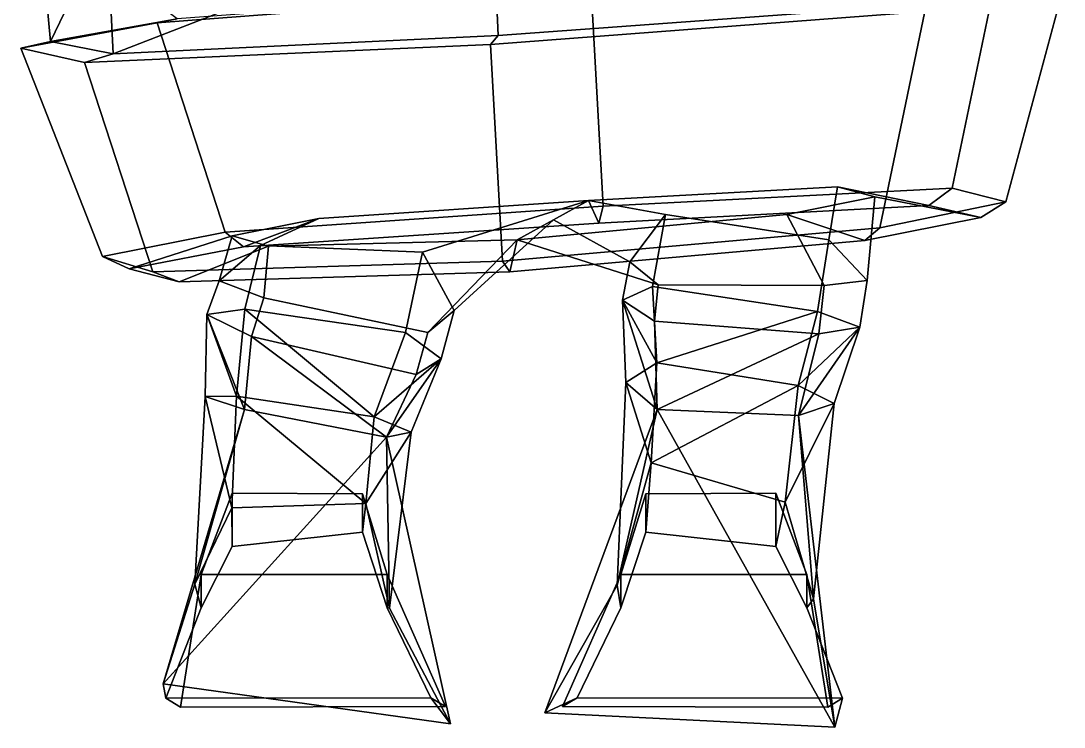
# Model space of a CAD drawing. Extents: x -219 to 163, y -158 to 372.
# Drawn here: x -124.3 to 140, y -158.1 to 20.8 of the extents above; entities that cross this region are included whole.
import ezdxf

# ---------------------------------------------------------------- set-up
doc = ezdxf.new("R2010")
doc.units = 0

msp = doc.modelspace()

# ---------------------------------------------------------------- linework, layer by layer
for points in [[(-84.700745, 21.297012, 85.475533), (-119.72776, 47.638306, 14.730476), (-116.799866, 15.51265, 13.347632)], [(-116.799866, 15.51265, 13.347632), (-119.72776, 47.638306, 14.730476), (-102.509064, 45.185577, -56.043049)], [(-100.933716, 12.422821, -68.215988), (-102.509064, 45.185577, -56.043049), (-4.863905, 49.689682, -101.241409)], [(-100.933716, 12.422821, -68.215988), (-4.863905, 49.689682, -101.241409), (-3.391503, 17.077103, -109.211678)], [(99.803864, 24.592072, -90.120636), (-3.391503, 17.077103, -109.211678), (-4.863905, 49.689682, -101.241409)], [(-116.799866, 15.51265, 13.347632), (-102.509064, 45.185577, -56.043049), (-100.933716, 12.422821, -68.215988)], [(23.19178, -26.126213, 113.745277), (111.646019, -21.58165, 69.880791), (123.038879, 33.144897, 71.217117), (20.190773, 28.692307, 116.698318)], [(123.038879, 33.144897, 71.217117), (111.646019, -21.58165, 69.880791), (125.226135, -25.026505, -15.698085), (139.97319, 29.903381, -14.727772)], [(20.190773, 28.692307, 116.698318), (18.830523, 29.166016, 104.495964), (-84.700745, 21.297012, 85.475533), (-89.806427, 20.241638, 94.442978)], [(125.226135, -25.026505, -15.698085), (93.302765, -31.609474, -103.790619), (104.695625, 23.117065, -102.454292), (139.97319, 29.903381, -14.727772)], [(23.19178, -26.126213, 113.745277), (20.190773, 28.692307, 116.698318), (-89.806427, 20.241638, 94.442978), (-72.516808, -32.746094, 89.976791)], [(104.695625, 23.117065, -102.454292), (-5.296645, 14.760117, -124.706665), (-3.391503, 17.077103, -109.211678), (99.803864, 24.592072, -90.120636)], [(-124.303055, 13.882248, 14.11027), (-89.806427, 20.241638, 94.442978), (-84.700745, 21.297012, 85.475533), (-116.799866, 15.51265, 13.347632)], [(93.302765, -31.609474, -103.790619), (-2.305342, -40.064896, -127.65799), (-5.296645, 14.760117, -124.706665), (104.695625, 23.117065, -102.454292)], [(-89.806427, 20.241638, 94.442978), (-124.303055, 13.882248, 14.11027), (-103.659241, -38.902145, 9.278075), (-72.516808, -32.746094, 89.976791)], [(-108.149681, 10.213806, -79.228439), (-100.933716, 12.422821, -68.215988), (-3.391503, 17.077103, -109.211678), (-5.296645, 14.760117, -124.706665)], [(-108.149681, 10.213806, -79.228439), (-124.303055, 13.882248, 14.11027), (-116.799866, 15.51265, 13.347632), (-100.933716, 12.422821, -68.215988)], [(-103.659241, -38.902145, 9.278075), (-124.303055, 13.882248, 14.11027), (-108.149681, 10.213806, -79.228439), (-90.860062, -42.773918, -83.694618)], [(-90.860062, -42.773918, -83.694618), (-108.149681, 10.213806, -79.228439), (-5.296645, 14.760117, -124.706665), (-2.305342, -40.064896, -127.65799)], [(19.493608, -24.739365, 80.625137), (38.989929, -28.285286, 53.06255), (80.377182, -34.683411, 30.451792), (82.537666, -21.273804, 49.194675)], [(22.092512, -30.419754, 101.28611), (19.493608, -24.739365, 80.625137), (82.537666, -21.273804, 49.194675), (105.692314, -25.938118, 61.893818)], [(23.19178, -26.126213, 113.745277), (22.092512, -30.419754, 101.28611), (105.692314, -25.938118, 61.893818), (111.646019, -21.58165, 69.880791)], [(92.02066, -23.747978, -11.917548), (90.07402, -44.974503, -9.393007), (79.187256, -46.260376, -51.865067), (69.71067, -28.286018, -72.24958)], [(118.840424, -28.979469, -15.171494), (92.02066, -23.747978, -11.917548), (69.71067, -28.286018, -72.24958), (89.459343, -34.812302, -91.797699)], [(82.537666, -21.273804, 49.194675), (80.377182, -34.683411, 30.451792), (90.07402, -44.974503, -9.393007), (92.02066, -23.747978, -11.917548)], [(105.692314, -25.938118, 61.893818), (82.537666, -21.273804, 49.194675), (92.02066, -23.747978, -11.917548), (118.840424, -28.979469, -15.171494)], [(111.646019, -21.58165, 69.880791), (105.692314, -25.938118, 61.893818), (118.840424, -28.979469, -15.171494), (125.226135, -25.026505, -15.698085)], [(23.19178, -26.126213, 113.745277), (-72.516808, -32.746094, 89.976791), (-67.942055, -36.464294, 80.840942), (22.092512, -30.419754, 101.28611)], [(22.092512, -30.419754, 101.28611), (-67.942055, -36.464294, 80.840942), (-48.783756, -29.234848, 63.524574), (19.493608, -24.739365, 80.625137)], [(19.493608, -24.739365, 80.625137), (-48.783756, -29.234848, 63.524574), (-63.61293, -36.138412, 41.735119), (-22.529985, -37.792686, 64.77903)], [(10.613084, -29.594131, -3.454454), (19.493608, -24.739365, 80.625137), (-22.529985, -37.792686, 64.77903), (-14.520587, -52.554642, 3.276978)], [(29.990339, -40.247566, -8.746862), (38.989929, -28.285286, 53.06255), (19.493608, -24.739365, 80.625137), (10.613084, -29.594131, -3.454454)], [(125.226135, -25.026505, -15.698085), (118.840424, -28.979469, -15.171494), (89.459343, -34.812302, -91.797699), (93.302765, -31.609474, -103.790619)], [(89.459343, -34.812302, -91.797699), (69.71067, -28.286018, -72.24958), (1.376686, -34.643463, -90.903404), (-0.471314, -42.754868, -112.345108)], [(69.71067, -28.286018, -72.24958), (79.187256, -46.260376, -51.865067), (37.159279, -46.096008, -73.578773), (1.376686, -34.643463, -90.903404)], [(35.733318, -46.518646, 16.37335), (38.989929, -28.285286, 53.06255), (29.990339, -40.247566, -8.746862), (28.100359, -49.930878, -10.420742)], [(35.733318, -46.518646, 16.37335), (77.537262, -52.789635, 7.407187), (80.377182, -34.683411, 30.451792), (38.989929, -28.285286, 53.06255)], [(-67.942055, -36.464294, 80.840942), (-96.884407, -42.057281, 8.368576), (-70.812958, -33.619385, 5.850991), (-48.783756, -29.234848, 63.524574)], [(-48.783756, -29.234848, 63.524574), (-70.812958, -33.619385, 5.850991), (-74.045227, -45.04216, 1.918973), (-63.61293, -36.138412, 41.735119)], [(1.376686, -34.643463, -90.903404), (10.613084, -29.594131, -3.454454), (-14.520587, -52.554642, 3.276978), (-21.177982, -58.138847, -61.513748)], [(93.302765, -31.609474, -103.790619), (89.459343, -34.812302, -91.797699), (-0.471314, -42.754868, -112.345108), (-2.305342, -40.064896, -127.65799)], [(29.990339, -40.247566, -8.746862), (10.613084, -29.594131, -3.454454), (1.376686, -34.643463, -90.903404), (37.159279, -46.096008, -73.578773)], [(-72.516808, -32.746094, 89.976791), (-103.659241, -38.902145, 9.278075), (-96.884407, -42.057281, 8.368576), (-67.942055, -36.464294, 80.840942)], [(-96.884407, -42.057281, 8.368576), (-84.175026, -45.338478, -72.850578), (-61.610752, -36.24707, -57.919678), (-70.812958, -33.619385, 5.850991)], [(-70.812958, -33.619385, 5.850991), (-61.610752, -36.24707, -57.919678), (-62.734127, -49.363419, -40.355183), (-74.045227, -45.04216, 1.918973)], [(-84.175026, -45.338478, -72.850578), (-0.471314, -42.754868, -112.345108), (1.376686, -34.643463, -90.903404), (-61.610752, -36.24707, -57.919678)], [(-67.609612, -52.208412, 17.884405), (-63.61293, -36.138412, 41.735119), (-74.045227, -45.04216, 1.918973), (-77.169151, -53.5811, 0.09625)], [(-26.864819, -58.14402, 30.165924), (-22.529985, -37.792686, 64.77903), (-63.61293, -36.138412, 41.735119), (-67.609612, -52.208412, 17.884405)], [(-61.610752, -36.24707, -57.919678), (1.376686, -34.643463, -90.903404), (-21.177982, -58.138847, -61.513748), (-62.734127, -49.363419, -40.355183)], [(77.537262, -52.789635, 7.407187), (88.210121, -56.748581, -9.592175), (90.07402, -44.974503, -9.393007), (80.377182, -34.683411, 30.451792)], [(-103.659241, -38.902145, 9.278075), (-90.860062, -42.773918, -83.694618), (-84.175026, -45.338478, -72.850578), (-96.884407, -42.057281, 8.368576)], [(-26.864819, -58.14402, 30.165924), (-17.796083, -64.809776, 4.08859), (-14.520587, -52.554642, 3.276978), (-22.529985, -37.792686, 64.77903)], [(-90.860062, -42.773918, -83.694618), (-2.305342, -40.064896, -127.65799), (-0.471314, -42.754868, -112.345108), (-84.175026, -45.338478, -72.850578)], [(28.100359, -49.930878, -10.420742), (29.990339, -40.247566, -8.746862), (37.159279, -46.096008, -73.578773), (36.180279, -55.309647, -38.148453)], [(-77.169151, -53.5811, 0.09625), (-74.045227, -45.04216, 1.918973), (-62.734127, -49.363419, -40.355183), (-65.865623, -59.112793, -17.439182)], [(36.79821, -65.85363, 30.337357), (35.733318, -46.518646, 16.37335), (28.100359, -49.930878, -10.420742)], [(36.79821, -65.85363, 30.337357), (77.537262, -52.789635, 7.407187), (35.733318, -46.518646, 16.37335)], [(77.827782, -58.503784, -28.031988), (36.180279, -55.309647, -38.148453), (37.159279, -46.096008, -73.578773), (79.187256, -46.260376, -51.865067)], [(88.210121, -56.748581, -9.592175), (77.827782, -58.503784, -28.031988), (79.187256, -46.260376, -51.865067), (90.07402, -44.974503, -9.393007)], [(-65.865623, -59.112793, -17.439182), (-62.734127, -49.363419, -40.355183), (-21.177982, -58.138847, -61.513748), (-24.181753, -68.766144, -24.178057)], [(36.79821, -65.85363, 30.337357), (28.100359, -49.930878, -10.420742), (28.964735, -70.825226, 5.993585)], [(36.882664, -77.630959, -19.200752), (28.100359, -49.930878, -10.420742), (36.180279, -55.309647, -38.148453)], [(28.964735, -70.825226, 5.993585), (28.100359, -49.930878, -10.420742), (36.882664, -77.630959, -19.200752)], [(-69.653755, -74.293701, 33.333477), (-67.609612, -52.208412, 17.884405), (-77.169151, -53.5811, 0.09625)], [(-34.79034, -79.518166, 44.419144), (-67.609612, -52.208412, 17.884405), (-69.653755, -74.293701, 33.333477)], [(-34.79034, -79.518166, 44.419144), (-26.864819, -58.14402, 30.165924), (-67.609612, -52.208412, 17.884405)], [(-17.796083, -64.809776, 4.08859), (-24.181753, -68.766144, -24.178057), (-21.177982, -58.138847, -61.513748), (-14.520587, -52.554642, 3.276978)], [(36.79821, -65.85363, 30.337357), (72.621101, -71.519875, 22.110172), (77.537262, -52.789635, 7.407187)], [(72.621101, -71.519875, 22.110172), (88.210121, -56.748581, -9.592175), (77.537262, -52.789635, 7.407187)], [(-69.653755, -74.293701, 33.333477), (-77.169151, -53.5811, 0.09625), (-77.604843, -74.365746, 17.098007)], [(-77.604843, -74.365746, 17.098007), (-77.169151, -53.5811, 0.09625), (-67.611855, -77.638443, 1.018011)], [(-67.611855, -77.638443, 1.018011), (-77.169151, -53.5811, 0.09625), (-65.865623, -59.112793, -17.439182)], [(36.882664, -77.630959, -19.200752), (36.180279, -55.309647, -38.148453), (77.827782, -58.503784, -28.031988)], [(72.621101, -71.519875, 22.110172), (81.686264, -76.133308, 6.644341), (88.210121, -56.748581, -9.592175)], [(72.675995, -79.175133, -10.089599), (77.827782, -58.503784, -28.031988), (88.210121, -56.748581, -9.592175)], [(81.686264, -76.133308, 6.644341), (72.675995, -79.175133, -10.089599), (88.210121, -56.748581, -9.592175)], [(-67.611855, -77.638443, 1.018011), (-65.865623, -59.112793, -17.439182), (-31.648952, -84.663925, -5.296956)], [(-31.648952, -84.663925, -5.296956), (-65.865623, -59.112793, -17.439182), (-24.181753, -68.766144, -24.178057)], [(-34.79034, -79.518166, 44.419144), (-17.796083, -64.809776, 4.08859), (-26.864819, -58.14402, 30.165924)], [(72.675995, -79.175133, -10.089599), (36.882664, -77.630959, -19.200752), (77.827782, -58.503784, -28.031988)], [(-34.79034, -79.518166, 44.419144), (-25.464832, -83.383759, 20.610033), (-17.796083, -64.809776, 4.08859)], [(-31.648952, -84.663925, -5.296956), (-24.181753, -68.766144, -24.178057), (-17.796083, -64.809776, 4.08859)], [(-25.464832, -83.383759, 20.610033), (-31.648952, -84.663925, -5.296956), (-17.796083, -64.809776, 4.08859)], [(35.364967, -91.118744, 17.839611), (36.79821, -65.85363, 30.337357), (28.964735, -70.825226, 5.993585)], [(35.364967, -91.118744, 17.839611), (72.621101, -71.519875, 22.110172), (36.79821, -65.85363, 30.337357)], [(26.707758, -122.136879, -5.817525), (35.364967, -91.118744, 17.839611), (28.964735, -70.825226, 5.993585)], [(26.707758, -122.136879, -5.817525), (28.964735, -70.825226, 5.993585), (36.882664, -77.630959, -19.200752)], [(69.288818, -101.065056, 9.13188), (72.621101, -71.519875, 22.110172), (35.364967, -91.118744, 17.839611)], [(69.288818, -101.065056, 9.13188), (81.686264, -76.133308, 6.644341), (72.621101, -71.519875, 22.110172)], [(-80.25354, -121.820663, -7.164997), (-70.840118, -102.54554, 12.531303), (-77.604843, -74.365746, 17.098007)], [(-80.25354, -121.820663, -7.164997), (-77.604843, -74.365746, 17.098007), (-67.611855, -77.638443, 1.018011)], [(-70.840118, -102.54554, 12.531303), (-69.653755, -74.293701, 33.333477), (-77.604843, -74.365746, 17.098007)], [(-70.840118, -102.54554, 12.531303), (-36.883286, -101.417152, 24.609842), (-69.653755, -74.293701, 33.333477)], [(-36.883286, -101.417152, 24.609842), (-34.79034, -79.518166, 44.419144), (-69.653755, -74.293701, 33.333477)], [(76.465027, -125.606941, -5.387348), (81.686264, -76.133308, 6.644341), (69.288818, -101.065056, 9.13188)], [(76.465027, -125.606941, -5.387348), (72.675995, -79.175133, -10.089599), (81.686264, -76.133308, 6.644341)], [(-88.288963, -147.120407, -36.948174), (-80.25354, -121.820663, -7.164997), (-67.611855, -77.638443, 1.018011)], [(-88.288963, -147.120407, -36.948174), (-67.611855, -77.638443, 1.018011), (-31.648952, -84.663925, -5.296956)], [(8.418695, -154.426926, -31.057833), (26.707758, -122.136879, -5.817525), (36.882664, -77.630959, -19.200752)], [(8.418695, -154.426926, -31.057833), (36.882664, -77.630959, -19.200752), (81.861664, -158.061417, -28.708868)], [(81.861664, -158.061417, -28.708868), (36.882664, -77.630959, -19.200752), (72.675995, -79.175133, -10.089599)], [(81.861664, -158.061417, -28.708868), (72.675995, -79.175133, -10.089599), (76.465027, -125.606941, -5.387348)], [(-36.883286, -101.417152, 24.609842), (-25.464832, -83.383759, 20.610033), (-34.79034, -79.518166, 44.419144)], [(-30.883091, -127.947861, -4.529557), (-25.464832, -83.383759, 20.610033), (-36.883286, -101.417152, 24.609842)], [(-30.883091, -127.947861, -4.529557), (-31.648952, -84.663925, -5.296956), (-25.464832, -83.383759, 20.610033)], [(-15.480221, -157.217819, -35.026016), (-88.288963, -147.120407, -36.948174), (-31.648952, -84.663925, -5.296956)], [(-15.480221, -157.217819, -35.026016), (-31.648952, -84.663925, -5.296956), (-30.883091, -127.947861, -4.529557)], [(26.707758, -122.136879, -5.817525), (27.673773, -127.827744, 43.725594), (33.987896, -108.736435, 35.947453), (35.364967, -91.118744, 17.839611)], [(35.364967, -91.118744, 17.839611), (33.987896, -108.736435, 35.947453), (66.977409, -112.334427, 35.947453), (69.288818, -101.065056, 9.13188)], [(-31.473774, -119.444244, 102.617195), (-37.787899, -98.998032, 87.801697), (-70.777412, -98.812729, 87.801697), (-78.613716, -119.444244, 102.617195)], [(-78.613716, -119.444244, 102.617195), (-70.777412, -98.812729, 87.801697), (-70.777412, -112.334427, 35.947453), (-78.613716, -127.827744, 43.725594)], [(-37.787899, -98.998032, 87.801697), (-37.787899, -108.736435, 35.947453), (-70.777412, -112.334427, 35.947453), (-70.777412, -98.812729, 87.801697)], [(-31.473774, -119.444244, 102.617195), (-31.473774, -127.827744, 43.725594), (-37.787899, -108.736435, 35.947453), (-37.787899, -98.998032, 87.801697)], [(27.673773, -119.444244, 102.617195), (74.813721, -119.444244, 102.617195), (66.977409, -98.812729, 87.801697), (33.987896, -98.998032, 87.801697)], [(27.673773, -119.444244, 102.617195), (33.987896, -98.998032, 87.801697), (33.987896, -108.736435, 35.947453), (27.673773, -127.827744, 43.725594)], [(33.987896, -98.998032, 87.801697), (66.977409, -98.812729, 87.801697), (66.977409, -112.334427, 35.947453), (33.987896, -108.736435, 35.947453)], [(74.813721, -119.444244, 102.617195), (74.813721, -127.827744, 43.725594), (66.977409, -112.334427, 35.947453), (66.977409, -98.812729, 87.801697)], [(-80.25354, -121.820663, -7.164997), (-78.613716, -127.827744, 43.725594), (-70.777412, -112.334427, 35.947453), (-70.840118, -102.54554, 12.531303)], [(-36.883286, -101.417152, 24.609842), (-70.840118, -102.54554, 12.531303), (-70.777412, -112.334427, 35.947453), (-37.787899, -108.736435, 35.947453)], [(-30.883091, -127.947861, -4.529557), (-36.883286, -101.417152, 24.609842), (-37.787899, -108.736435, 35.947453), (-31.473774, -127.827744, 43.725594)], [(76.465027, -125.606941, -5.387348), (69.288818, -101.065056, 9.13188), (66.977409, -112.334427, 35.947453), (74.813721, -127.827744, 43.725594)], [(-83.890282, -153.02951, 102.617195), (-78.613716, -119.444244, 102.617195), (-78.613716, -127.827744, 43.725594), (-87.594154, -150.723206, 36.317848)], [(-16.70689, -152.844193, 102.617195), (-31.473774, -119.444244, 102.617195), (-78.613716, -119.444244, 102.617195), (-83.890282, -153.02951, 102.617195)], [(-16.70689, -152.844193, 102.617195), (-20.410763, -150.61731, 32.613968), (-31.473774, -127.827744, 43.725594), (-31.473774, -119.444244, 102.617195)], [(12.906889, -152.844193, 102.617195), (80.090286, -153.02951, 102.617195), (74.813721, -119.444244, 102.617195), (27.673773, -119.444244, 102.617195)], [(12.906889, -152.844193, 102.617195), (27.673773, -119.444244, 102.617195), (27.673773, -127.827744, 43.725594), (16.610764, -150.61731, 32.613968)], [(80.090286, -153.02951, 102.617195), (83.794151, -150.723206, 36.317848), (74.813721, -127.827744, 43.725594), (74.813721, -119.444244, 102.617195)], [(-88.288963, -147.120407, -36.948174), (-87.594154, -150.723206, 36.317848), (-78.613716, -127.827744, 43.725594), (-80.25354, -121.820663, -7.164997)], [(8.418695, -154.426926, -31.057833), (16.610764, -150.61731, 32.613968), (27.673773, -127.827744, 43.725594), (26.707758, -122.136879, -5.817525)], [(81.861664, -158.061417, -28.708868), (76.465027, -125.606941, -5.387348), (74.813721, -127.827744, 43.725594), (83.794151, -150.723206, 36.317848)], [(-15.480221, -157.217819, -35.026016), (-30.883091, -127.947861, -4.529557), (-31.473774, -127.827744, 43.725594), (-20.410763, -150.61731, 32.613968)], [(-88.288963, -147.120407, -36.948174), (-15.480221, -157.217819, -35.026016), (-20.410763, -150.61731, 32.613968), (-87.594154, -150.723206, 36.317848)], [(-83.890282, -153.02951, 102.617195), (-87.594154, -150.723206, 36.317848), (-20.410763, -150.61731, 32.613968), (-16.70689, -152.844193, 102.617195)], [(81.861664, -158.061417, -28.708868), (83.794151, -150.723206, 36.317848), (16.610764, -150.61731, 32.613968), (8.418695, -154.426926, -31.057833)], [(80.090286, -153.02951, 102.617195), (12.906889, -152.844193, 102.617195), (16.610764, -150.61731, 32.613968), (83.794151, -150.723206, 36.317848)]]:
    msp.add_3dface(points)

doc.saveas('drawing.dxf')
